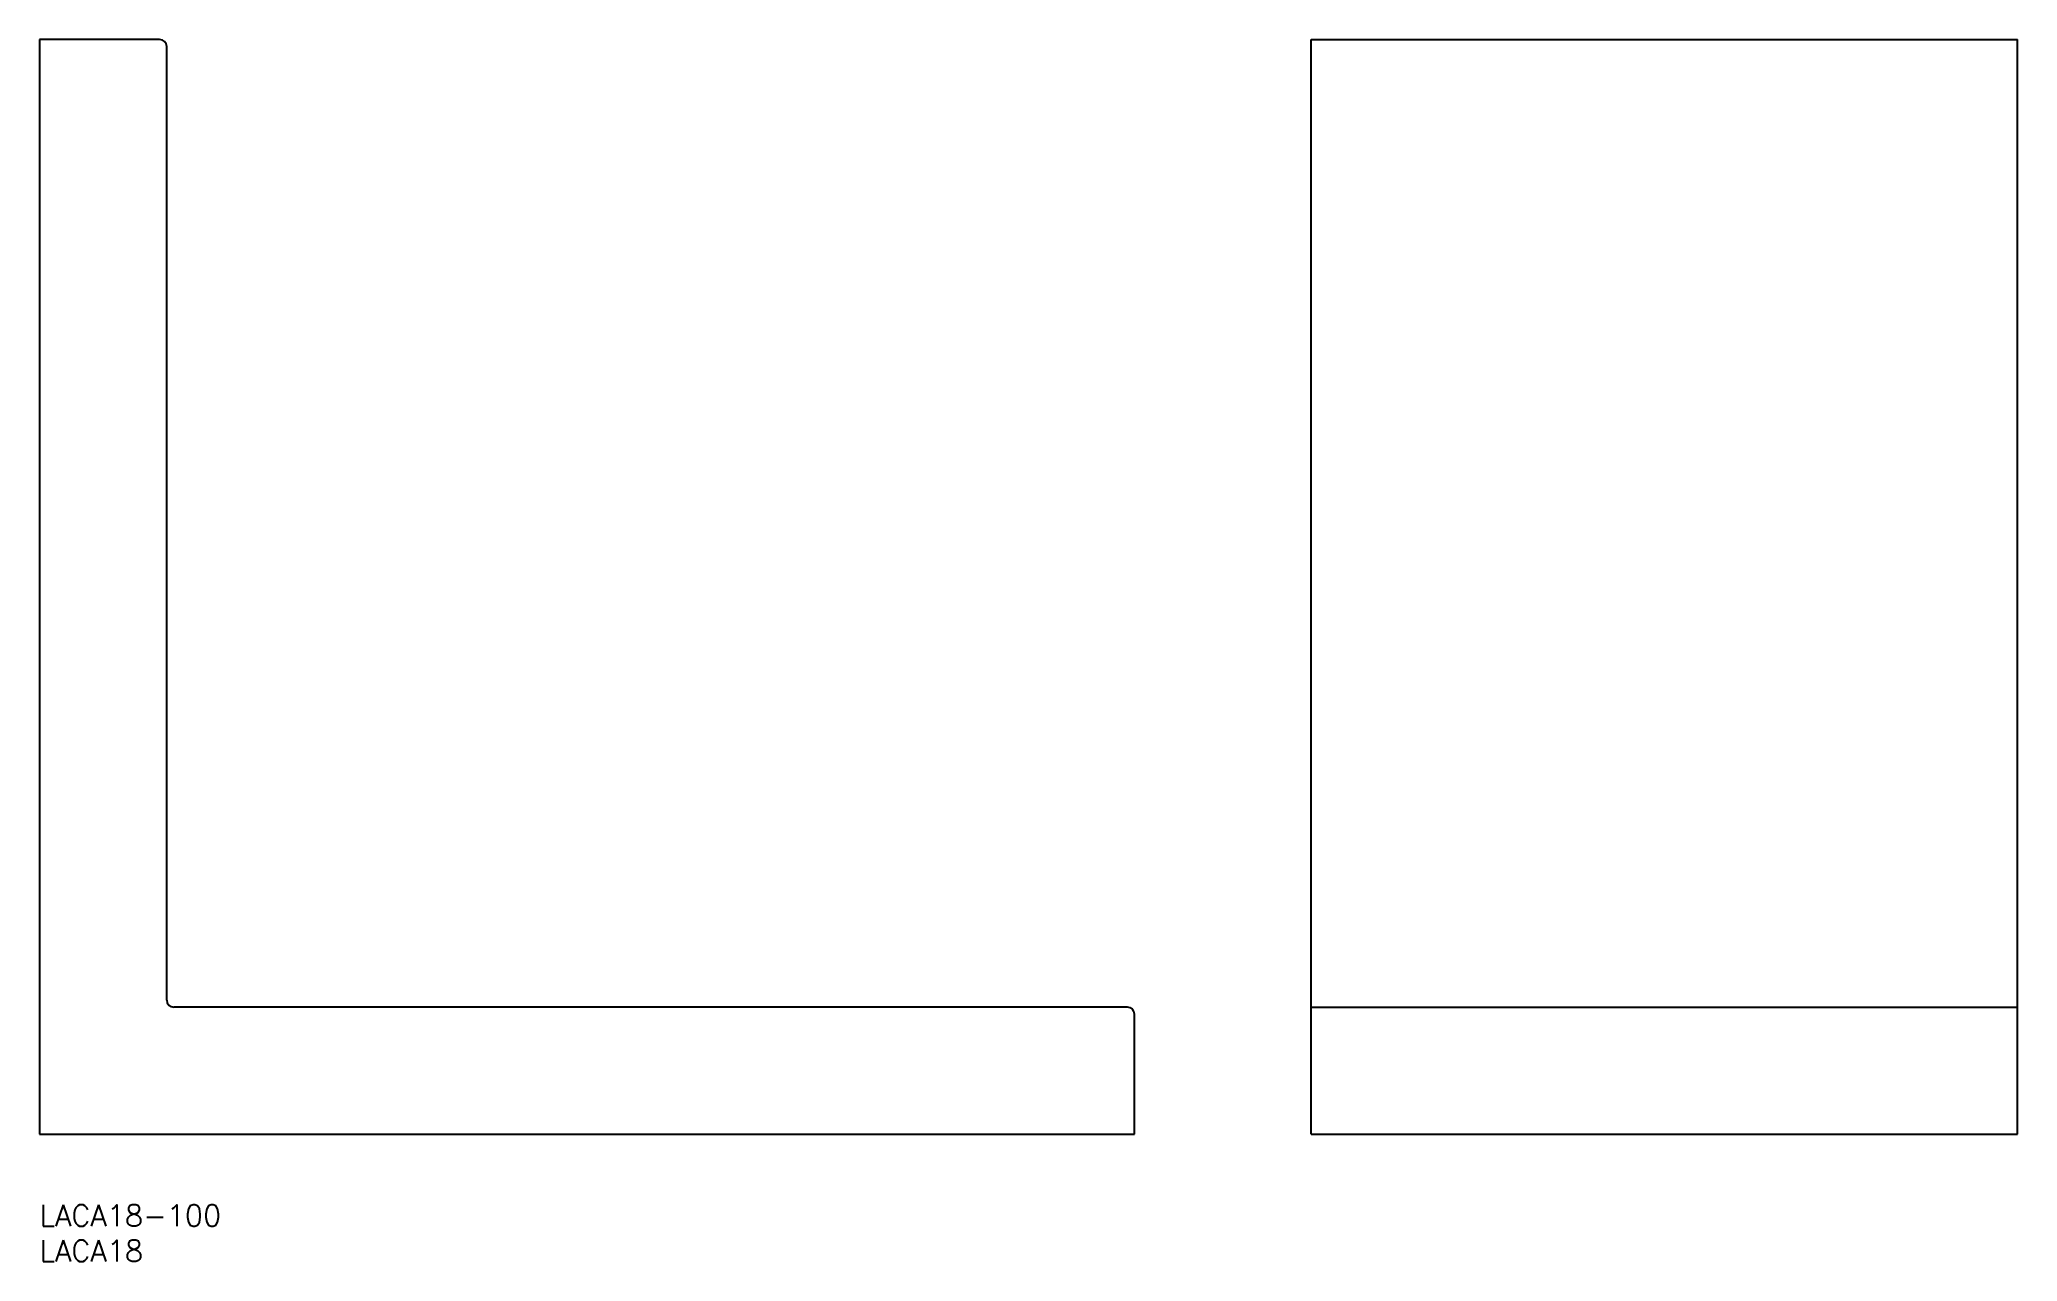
# Model space of a CAD drawing. Extents: x 0 to 280, y -8 to 165.
import ezdxf

# ---------------------------------------------------------------- set-up
doc = ezdxf.new("R2010")
doc.units = 0
doc.header["$LTSCALE"] = 0.5
doc.layers.add('MSM_CONTINUOUS', color=7, linetype='CONTINUOUS')
doc.layers.add('MSM_PART_NUMBER', color=7, linetype='CONTINUOUS')
doc.styles.get("Standard").update_dxf_attribs({"font": 'txt.shx', "height": 3, "bigfont": 'bigfont.shx'})

msp = doc.modelspace()

# ---------------------------------------------------------------- linework, layer by layer
at = {"layer": 'MSM_CONTINUOUS'}
for p, q in [((0, 165), (0, 10)), ((17, 165), (0, 165)), ((18, 29), (18, 164)), ((180, 10), (180, 165)), ((180, 165), (280, 165)), ((280, 10), (280, 165)), ((154, 28), (19, 28)), ((180, 28), (280, 28)), ((155, 10), (155, 27)), ((0, 10), (155, 10)), ((180, 10), (280, 10))]:
    msp.add_line(p, q, dxfattribs=at)
for centre, start, end in [((17, 164), 360, 90), ((19, 29), 180, 270), ((154, 27), 360, 90)]:
    msp.add_arc(centre, 1, start, end, dxfattribs=at)

# ---------------------------------------------------------------- texts
at = {"layer": 'MSM_PART_NUMBER'}
for s, p in [('LACA18-100', (0, -3)), ('LACA18', (0, -8))]:
    msp.add_text(s, height=3, dxfattribs=at).set_placement(p)

doc.saveas('drawing.dxf')
